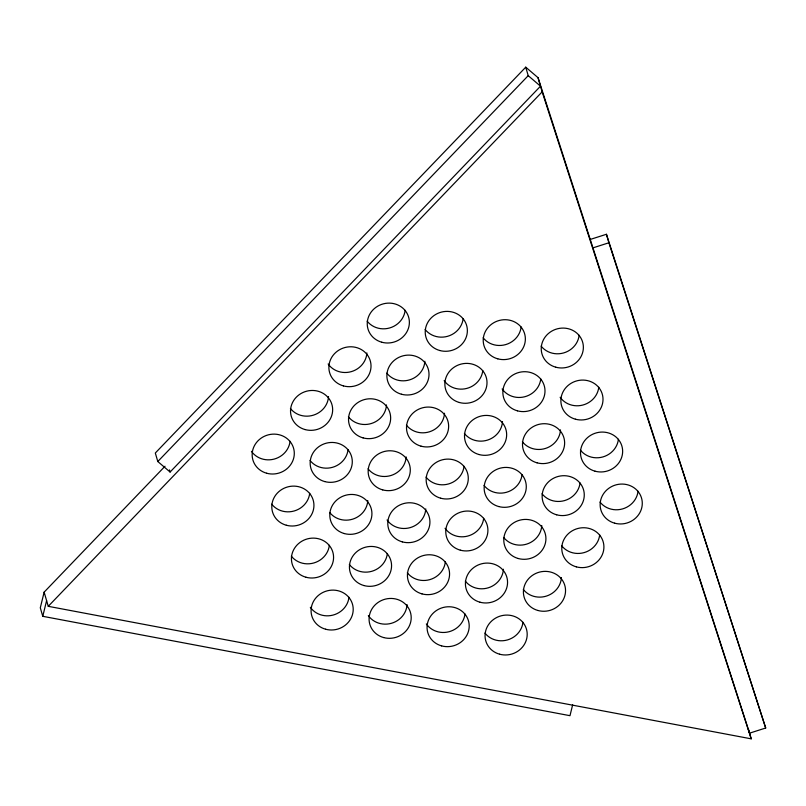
<?xml version="1.0" encoding="UTF-8"?>
<svg xmlns="http://www.w3.org/2000/svg" width="806" height="806" viewBox="0 0 806 806"><rect width="100%" height="100%" fill="white"/><g stroke="black" fill="none" stroke-linecap="round" stroke-linejoin="round"><path stroke-width="1.21" d="M165.008 466.251L44.139 592.148L40.3 607.805L42.768 616.308L569.983 715.688L572.643 704.847M42.768 616.308L46.607 600.651M525.744 67.17L155.316 453.022L157.795 461.526L170.086 472.034L540.514 86.182L528.212 75.673L525.744 67.17L538.035 77.678L749.57 733.158L765.7 728.009L606.434 234.274L590.304 239.422M157.795 461.526L528.212 75.673M44.139 592.148L48.259 606.324L542.156 91.854L538.035 77.678M592.773 247.926L608.903 242.777L606.434 234.274M48.259 606.324L751.212 738.83L748.331 728.906M608.903 242.777L765.7 728.009M542.156 91.854L751.212 738.83M169.472 469.908L170.086 472.034M348.061 449.637A21.168 19.838 -16.2 0 1 332.546 467.309A21.168 19.838 -16.2 0 1 310.058 460.488M502.501 421.568A21.168 19.838 -16.2 0 1 487.429 440.126A21.168 19.838 -16.2 0 1 464.407 433.467M540.776 378.941A21.168 19.838 -16.2 0 1 524.726 396.754A21.168 19.838 -16.2 0 1 502.138 388.945M638.05 491.247A21.168 19.838 -16.2 0 1 622.534 508.918A21.168 19.838 -16.2 0 1 600.037 502.108M464.055 466.281A21.168 19.838 -16.2 0 1 448.539 483.953A21.168 19.838 -16.2 0 1 426.052 477.132M464.971 613.94A21.168 19.838 -16.2 0 1 448.912 631.763A21.168 19.838 -16.2 0 1 426.334 623.955M348.978 597.296A21.168 19.838 -16.2 0 1 332.918 615.119A21.168 19.838 -16.2 0 1 310.34 607.301M405.146 310.3A21.168 19.838 -16.2 0 1 389.63 327.971A21.168 19.838 -16.2 0 1 367.143 321.151M367.788 500.586A21.168 19.838 -16.2 0 1 352.716 519.145A21.168 19.838 -16.2 0 1 329.694 512.485M522.963 622.262A21.168 19.838 -16.2 0 1 507.448 639.934A21.168 19.838 -16.2 0 1 484.96 633.123M309.705 493.302A21.168 19.838 -16.2 0 1 294.19 510.974A21.168 19.838 -16.2 0 1 271.693 504.163M561.409 577.559A21.168 19.838 -16.2 0 1 546.337 596.108A21.168 19.838 -16.2 0 1 523.316 589.448M599.684 534.922A21.168 19.838 -16.2 0 1 584.169 552.594A21.168 19.838 -16.2 0 1 561.671 545.773M579.141 335.266A21.168 19.838 -16.2 0 1 563.626 352.937A21.168 19.838 -16.2 0 1 541.128 346.117M618.414 439.26A21.168 19.838 -16.2 0 1 602.898 456.931A21.168 19.838 -16.2 0 1 580.401 450.111M598.777 387.263A21.168 19.838 -16.2 0 1 582.718 405.075A21.168 19.838 -16.2 0 1 560.14 397.267M290.069 441.315A21.168 19.838 -16.2 0 1 274.02 459.128A21.168 19.838 -16.2 0 1 251.432 451.32M482.784 370.619A21.168 19.838 -16.2 0 1 466.724 388.432A21.168 19.838 -16.2 0 1 444.146 380.623M560.502 429.89A21.168 19.838 -16.2 0 1 545.43 448.448A21.168 19.838 -16.2 0 1 522.409 441.789M407.06 604.581A21.168 19.838 -16.2 0 1 391.454 623.29A21.168 19.838 -16.2 0 1 368.332 615.633M521.139 326.944A21.168 19.838 -16.2 0 1 505.624 344.615A21.168 19.838 -16.2 0 1 483.137 337.795M329.342 545.299A21.168 19.838 -16.2 0 1 313.826 562.971A21.168 19.838 -16.2 0 1 291.329 556.16M328.516 396.602A21.168 19.838 -16.2 0 1 313.443 415.15A21.168 19.838 -16.2 0 1 290.422 408.491M444.509 413.246A21.168 19.838 -16.2 0 1 429.437 431.804A21.168 19.838 -16.2 0 1 406.415 425.145M463.148 318.622A21.168 19.838 -16.2 0 1 447.632 336.293A21.168 19.838 -16.2 0 1 425.135 329.473M424.873 361.249A21.168 19.838 -16.2 0 1 409.801 379.807A21.168 19.838 -16.2 0 1 386.779 373.148M445.335 561.943A21.168 19.838 -16.2 0 1 429.82 579.625A21.168 19.838 -16.2 0 1 407.322 572.804M541.773 525.562A21.168 19.838 -16.2 0 1 526.701 544.11A21.168 19.838 -16.2 0 1 503.679 537.451M406.143 456.921A21.168 19.838 -16.2 0 1 391.071 475.469A21.168 19.838 -16.2 0 1 368.05 468.81M580.048 482.925A21.168 19.838 -16.2 0 1 564.532 500.597A21.168 19.838 -16.2 0 1 542.035 493.786M366.881 352.927A21.168 19.838 -16.2 0 1 351.265 371.647A21.168 19.838 -16.2 0 1 328.153 363.98M483.691 518.278A21.168 19.838 -16.2 0 1 467.641 536.091A21.168 19.838 -16.2 0 1 445.053 528.283M522.056 474.603A21.168 19.838 -16.2 0 1 506.541 492.275A21.168 19.838 -16.2 0 1 484.043 485.454M386.507 404.924A21.168 19.838 -16.2 0 1 371.435 423.482A21.168 19.838 -16.2 0 1 348.414 416.813M387.333 553.621A21.168 19.838 -16.2 0 1 371.818 571.293A21.168 19.838 -16.2 0 1 349.33 564.482M503.418 569.238A21.168 19.838 -16.2 0 1 488.345 587.786A21.168 19.838 -16.2 0 1 465.324 581.126M425.78 508.918A21.168 19.838 -16.2 0 1 410.173 527.628A21.168 19.838 -16.2 0 1 387.061 519.961M381.782 342.228A21.168 19.838 -16.2 0 0 408.924 318.259A21.168 19.838 -16.2 0 0 374.236 308.688A21.168 19.838 -16.2 0 0 381.782 342.228M343.427 385.903A21.168 19.838 -16.2 0 0 370.569 361.924A21.168 19.838 -16.2 0 0 335.87 352.363A21.168 19.838 -16.2 0 0 343.427 385.903M305.061 429.568A21.168 19.838 -16.2 0 0 332.203 405.599A21.168 19.838 -16.2 0 0 297.515 396.038A21.168 19.838 -16.2 0 0 305.061 429.568M266.705 473.243A21.168 19.838 -16.2 0 0 293.847 449.274A21.168 19.838 -16.2 0 0 259.149 439.703A21.168 19.838 -16.2 0 0 266.705 473.243M439.764 350.509A21.168 19.838 -16.2 0 0 466.916 326.541A21.168 19.838 -16.2 0 0 432.218 316.97A21.168 19.838 -16.2 0 0 439.764 350.509M401.418 394.225A21.168 19.838 -16.2 0 0 428.56 370.256A21.168 19.838 -16.2 0 0 393.872 360.685A21.168 19.838 -16.2 0 0 401.418 394.225M363.063 437.89A21.168 19.838 -16.2 0 0 390.205 413.921A21.168 19.838 -16.2 0 0 355.506 404.36A21.168 19.838 -16.2 0 0 363.063 437.89M324.697 481.565A21.168 19.838 -16.2 0 0 351.839 457.596A21.168 19.838 -16.2 0 0 317.151 448.025A21.168 19.838 -16.2 0 0 324.697 481.565M286.342 525.24A21.168 19.838 -16.2 0 0 313.484 501.261A21.168 19.838 -16.2 0 0 278.785 491.7A21.168 19.838 -16.2 0 0 286.342 525.24M497.765 358.831A21.168 19.838 -16.2 0 0 524.908 334.863A21.168 19.838 -16.2 0 0 490.209 325.292A21.168 19.838 -16.2 0 0 497.765 358.831M459.4 402.506A21.168 19.838 -16.2 0 0 486.552 378.528A21.168 19.838 -16.2 0 0 451.854 368.967A21.168 19.838 -16.2 0 0 459.4 402.506M421.044 446.171A21.168 19.838 -16.2 0 0 448.186 422.203A21.168 19.838 -16.2 0 0 413.488 412.642A21.168 19.838 -16.2 0 0 421.044 446.171M382.699 489.887A21.168 19.838 -16.2 0 0 409.841 465.918A21.168 19.838 -16.2 0 0 375.143 456.357A21.168 19.838 -16.2 0 0 382.699 489.887M344.333 533.562A21.168 19.838 -16.2 0 0 371.475 509.594A21.168 19.838 -16.2 0 0 336.787 500.022A21.168 19.838 -16.2 0 0 344.333 533.562M305.978 577.237A21.168 19.838 -16.2 0 0 333.12 553.259A21.168 19.838 -16.2 0 0 298.421 543.697A21.168 19.838 -16.2 0 0 305.978 577.237M325.614 629.224A21.168 19.838 -16.2 0 0 352.756 605.256A21.168 19.838 -16.2 0 0 318.058 595.694A21.168 19.838 -16.2 0 0 325.614 629.224M363.969 585.559A21.168 19.838 -16.2 0 0 391.112 561.581A21.168 19.838 -16.2 0 0 356.423 552.019A21.168 19.838 -16.2 0 0 363.969 585.559M402.335 541.884A21.168 19.838 -16.2 0 0 429.477 517.915A21.168 19.838 -16.2 0 0 394.779 508.344A21.168 19.838 -16.2 0 0 402.335 541.884M440.691 498.209A21.168 19.838 -16.2 0 0 467.833 474.24A21.168 19.838 -16.2 0 0 433.144 464.679A21.168 19.838 -16.2 0 0 440.691 498.209M479.046 454.544A21.168 19.838 -16.2 0 0 506.198 430.565A21.168 19.838 -16.2 0 0 471.5 421.004A21.168 19.838 -16.2 0 0 479.046 454.544M517.402 410.828A21.168 19.838 -16.2 0 0 544.544 386.85A21.168 19.838 -16.2 0 0 509.845 377.289A21.168 19.838 -16.2 0 0 517.402 410.828M555.767 367.193A21.168 19.838 -16.2 0 0 582.919 343.225A21.168 19.838 -16.2 0 0 548.221 333.664A21.168 19.838 -16.2 0 0 555.767 367.193M575.403 419.191A21.168 19.838 -16.2 0 0 602.556 395.222A21.168 19.838 -16.2 0 0 567.857 385.661A21.168 19.838 -16.2 0 0 575.403 419.191M537.038 462.825A21.168 19.838 -16.2 0 0 564.18 438.847A21.168 19.838 -16.2 0 0 529.482 429.286A21.168 19.838 -16.2 0 0 537.038 462.825M498.682 506.541A21.168 19.838 -16.2 0 0 525.834 482.562A21.168 19.838 -16.2 0 0 491.136 473.001A21.168 19.838 -16.2 0 0 498.682 506.541M460.317 550.166A21.168 19.838 -16.2 0 0 487.459 526.187A21.168 19.838 -16.2 0 0 452.76 516.626A21.168 19.838 -16.2 0 0 460.317 550.166M421.971 593.881A21.168 19.838 -16.2 0 0 449.113 569.902A21.168 19.838 -16.2 0 0 414.415 560.341A21.168 19.838 -16.2 0 0 421.971 593.881M383.606 637.546A21.168 19.838 -16.2 0 0 410.748 613.578A21.168 19.838 -16.2 0 0 376.059 604.016A21.168 19.838 -16.2 0 0 383.606 637.546M441.597 645.878A21.168 19.838 -16.2 0 0 468.749 621.9A21.168 19.838 -16.2 0 0 434.051 612.338A21.168 19.838 -16.2 0 0 441.597 645.878M479.963 602.203A21.168 19.838 -16.2 0 0 507.105 578.234A21.168 19.838 -16.2 0 0 472.407 568.663A21.168 19.838 -16.2 0 0 479.963 602.203M518.318 558.528A21.168 19.838 -16.2 0 0 545.471 534.559A21.168 19.838 -16.2 0 0 510.772 524.998A21.168 19.838 -16.2 0 0 518.318 558.528M556.674 514.812A21.168 19.838 -16.2 0 0 583.816 490.844A21.168 19.838 -16.2 0 0 549.118 481.283A21.168 19.838 -16.2 0 0 556.674 514.812M595.04 471.188A21.168 19.838 -16.2 0 0 622.192 447.219A21.168 19.838 -16.2 0 0 587.493 437.648A21.168 19.838 -16.2 0 0 595.04 471.188M614.676 523.185A21.168 19.838 -16.2 0 0 641.828 499.206A21.168 19.838 -16.2 0 0 607.13 489.645A21.168 19.838 -16.2 0 0 614.676 523.185M576.32 566.85A21.168 19.838 -16.2 0 0 603.462 542.881A21.168 19.838 -16.2 0 0 568.764 533.32A21.168 19.838 -16.2 0 0 576.32 566.85M537.945 610.485A21.168 19.838 -16.2 0 0 565.087 586.506A21.168 19.838 -16.2 0 0 530.398 576.945A21.168 19.838 -16.2 0 0 537.945 610.485M499.599 654.2A21.168 19.838 -16.2 0 0 526.741 630.221A21.168 19.838 -16.2 0 0 492.043 620.66A21.168 19.838 -16.2 0 0 499.599 654.2"/></g></svg>
